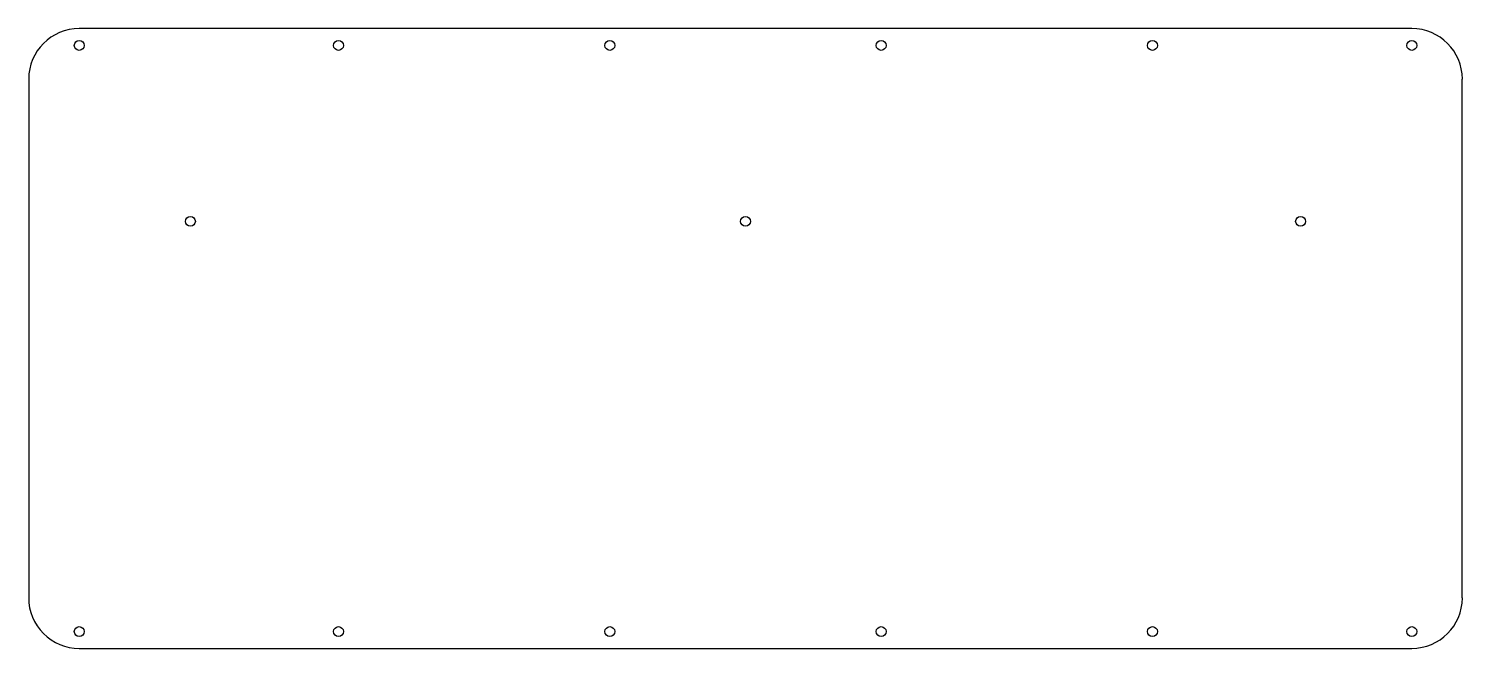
# Model space of a CAD drawing. Header units: millimetres. Extents: x 7 to 328, y 8 to 147.
import ezdxf

# ---------------------------------------------------------------- set-up
doc = ezdxf.new("R2010")
doc.units = ezdxf.units.MM

msp = doc.modelspace()

# ---------------------------------------------------------------- linework, layer by layer
at = {"color": 0}
for p, q in [((316.37, 146.94), (18.09, 146.94)), ((6.78, 135.63), (6.78, 19.44)), ((327.67, 19.44), (327.67, 135.63)), ((18.09, 8.13), (316.37, 8.13))]:
    msp.add_line(p, q, dxfattribs=at)
for centre in [(18.09, 143.17), (76.13, 143.17), (136.86, 143.17), (197.59, 143.17), (258.32, 143.17), (316.37, 143.17), (42.99, 103.76), (167.23, 103.76), (291.47, 103.76), (18.09, 11.89), (76.13, 11.89), (136.86, 11.89), (197.59, 11.89), (258.32, 11.89), (316.37, 11.89)]:
    msp.add_circle(centre, 1.1, dxfattribs=at)
for centre, start, end in [((18.09, 135.63), 90, 180), ((316.37, 135.63), 0, 90), ((18.09, 19.44), 179.9838, 270.0129), ((316.37, 19.44), 270, 0)]:
    msp.add_arc(centre, 11.31, start, end, dxfattribs=at)

doc.saveas('drawing.dxf')
